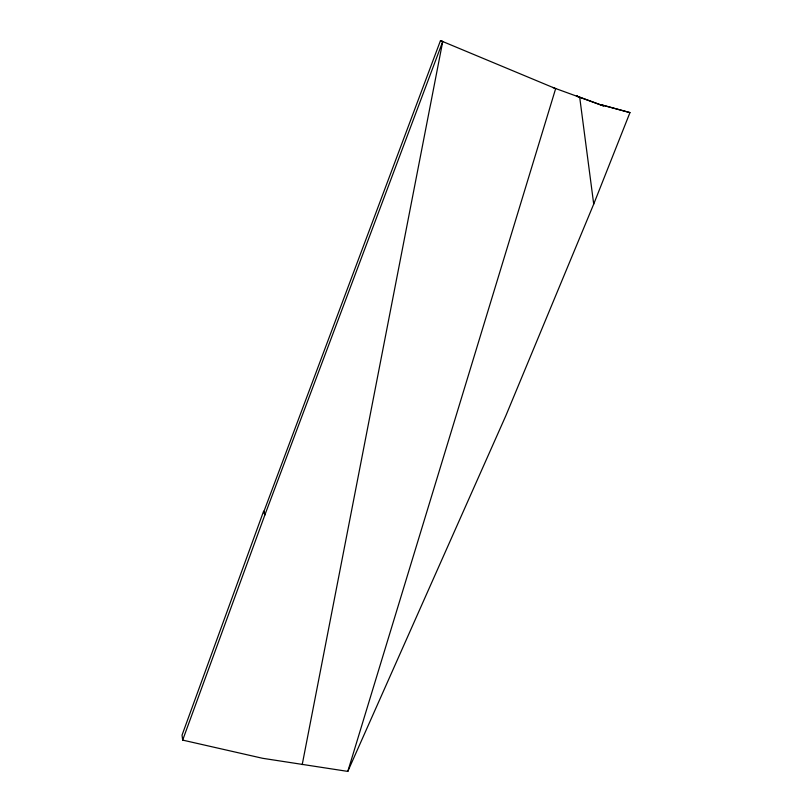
<?xml version="1.0" encoding="UTF-8"?>
<svg xmlns="http://www.w3.org/2000/svg" width="812" height="812" viewBox="0 0 812 812"><rect width="100%" height="100%" fill="white"/><g stroke="black" fill="none" stroke-linecap="round" stroke-linejoin="round"><path stroke-width="1.22" d="M302.216 764.61L442.743 41.463L440.48 40.6L264.012 511.195L264.824 515.062L182.67 740.108L262.611 758.296L347.8 771.4L505.937 415.511L593.714 204.096L629.96 112.604L600.89 104.697L629.96 112.604M347.8 771.4L555.662 88.62L440.48 40.6M442.743 41.463L264.824 515.062L263.616 511.215L182.04 735.144L182.67 740.108M593.714 204.096L579.697 97.257L576.682 96.029L603.651 105.976L552.647 87.442M576.408 95.978L579.697 97.257"/></g></svg>
